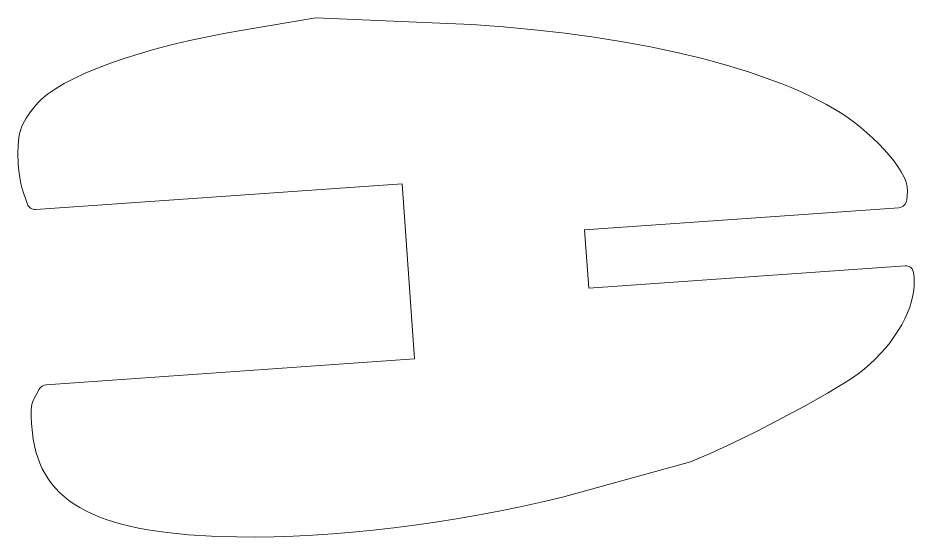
# Model space of a CAD drawing. Header units: millimetres. Extents: x -81 to 81, y -102 to 102.
# Drawn here: x 40.86 to 71.48, y 77.52 to 95.27 of the extents above; entities that cross this region are included whole.
import ezdxf

# ---------------------------------------------------------------- set-up
doc = ezdxf.new("R2010")
doc.units = ezdxf.units.MM
doc.header["$MEASUREMENT"] = 0

msp = doc.modelspace()

# ---------------------------------------------------------------- linework, layer by layer
at = {"lineweight": 5}
msp.add_open_spline([(41.1681, 88.9206), (41.2114, 88.7908), (41.3371, 88.7068), (41.4737, 88.7163), (41.4737, 88.7163), (41.4737, 88.7163), (53.9877, 89.5941), (53.9877, 89.5941), (53.9877, 89.5941), (53.9877, 89.5941), (54.4076, 83.6088), (54.4076, 83.6088), (54.4076, 83.6088), (54.4076, 83.6088), (41.8285, 82.7265), (41.8285, 82.7265), (41.8285, 82.7265), (41.7266, 82.7193), (41.6353, 82.6608), (41.5863, 82.5712), (41.5863, 82.5712), (41.5863, 82.5712), (41.3659, 82.1682), (41.3659, 82.1682), (41.3659, 82.1682), (41.3659, 82.1682), (41.3295, 82.0466), (41.3295, 82.0466), (41.3295, 82.0466), (41.3295, 82.0466), (41.3108, 81.8816), (41.3108, 81.8816), (41.3108, 81.8816), (41.3108, 81.8816), (41.3089, 81.6691), (41.3089, 81.6691), (41.3089, 81.6691), (41.3089, 81.6691), (41.3231, 81.4051), (41.3231, 81.4051), (41.3231, 81.4051), (41.3231, 81.4051), (41.3525, 81.0857), (41.3525, 81.0857), (41.3525, 81.0857), (41.3525, 81.0857), (41.382, 80.86), (41.382, 80.86), (41.382, 80.86), (41.382, 80.86), (41.422, 80.6425), (41.422, 80.6425), (41.422, 80.6425), (41.422, 80.6425), (41.4727, 80.4332), (41.4727, 80.4332), (41.4727, 80.4332), (41.4727, 80.4332), (41.5341, 80.2319), (41.5341, 80.2319), (41.5341, 80.2319), (41.5341, 80.2319), (41.6066, 80.0385), (41.6066, 80.0385), (41.6066, 80.0385), (41.6066, 80.0385), (41.6902, 79.8531), (41.6902, 79.8531), (41.6902, 79.8531), (41.6902, 79.8531), (41.7852, 79.6755), (41.7852, 79.6755), (41.7852, 79.6755), (41.7852, 79.6755), (41.8916, 79.5055), (41.8916, 79.5055), (41.8916, 79.5055), (41.8916, 79.5055), (42.0097, 79.3432), (42.0097, 79.3432), (42.0097, 79.3432), (42.0097, 79.3432), (42.1396, 79.1885), (42.1396, 79.1885), (42.1396, 79.1885), (42.1396, 79.1885), (42.2815, 79.0412), (42.2815, 79.0412), (42.2815, 79.0412), (42.2815, 79.0412), (42.4356, 78.9012), (42.4356, 78.9012), (42.4356, 78.9012), (42.4356, 78.9012), (42.602, 78.7686), (42.602, 78.7686), (42.602, 78.7686), (42.602, 78.7686), (42.7809, 78.6432), (42.7809, 78.6432), (42.7809, 78.6432), (42.7809, 78.6432), (42.9724, 78.5249), (42.9724, 78.5249), (42.9724, 78.5249), (42.9724, 78.5249), (43.1768, 78.4136), (43.1768, 78.4136), (43.1768, 78.4136), (43.1768, 78.4136), (43.3942, 78.3093), (43.3942, 78.3093), (43.3942, 78.3093), (43.3942, 78.3093), (43.6247, 78.2118), (43.6247, 78.2118), (43.6247, 78.2118), (43.6247, 78.2118), (43.8685, 78.1211), (43.8685, 78.1211), (43.8685, 78.1211), (43.8685, 78.1211), (44.1258, 78.0371), (44.1258, 78.0371), (44.1258, 78.0371), (44.1258, 78.0371), (44.3968, 77.9597), (44.3968, 77.9597), (44.3968, 77.9597), (44.3968, 77.9597), (44.6816, 77.8888), (44.6816, 77.8888), (44.6816, 77.8888), (44.6816, 77.8888), (44.9804, 77.8244), (44.9804, 77.8244), (44.9804, 77.8244), (44.9804, 77.8244), (45.2933, 77.7663), (45.2933, 77.7663), (45.2933, 77.7663), (45.2933, 77.7663), (45.6206, 77.7145), (45.6206, 77.7145), (45.6206, 77.7145), (45.6206, 77.7145), (45.9623, 77.6689), (45.9623, 77.6689), (45.9623, 77.6689), (45.9623, 77.6689), (46.69, 77.5958), (46.69, 77.5958), (46.69, 77.5958), (46.69, 77.5958), (47.4775, 77.5465), (47.4775, 77.5465), (47.4775, 77.5465), (47.4775, 77.5465), (48.3264, 77.5202), (48.3264, 77.5202), (48.3264, 77.5202), (48.3264, 77.5202), (48.9602, 77.5158), (48.9602, 77.5158), (48.9602, 77.5158), (48.9602, 77.5158), (49.6067, 77.5239), (49.6067, 77.5239), (49.6067, 77.5239), (49.6067, 77.5239), (50.265, 77.5443), (50.265, 77.5443), (50.265, 77.5443), (50.265, 77.5443), (50.9342, 77.5771), (50.9342, 77.5771), (50.9342, 77.5771), (50.9342, 77.5771), (51.6132, 77.622), (51.6132, 77.622), (51.6132, 77.622), (51.6132, 77.622), (52.3013, 77.679), (52.3013, 77.679), (52.3013, 77.679), (52.3013, 77.679), (52.9974, 77.7479), (52.9974, 77.7479), (52.9974, 77.7479), (52.9974, 77.7479), (53.7006, 77.8287), (53.7006, 77.8287), (53.7006, 77.8287), (53.7006, 77.8287), (54.4099, 77.9211), (54.4099, 77.9211), (54.4099, 77.9211), (54.4099, 77.9211), (55.1245, 78.0251), (55.1245, 78.0251), (55.1245, 78.0251), (55.1245, 78.0251), (55.8433, 78.1406), (55.8433, 78.1406), (55.8433, 78.1406), (55.8433, 78.1406), (56.5655, 78.2675), (56.5655, 78.2675), (56.5655, 78.2675), (56.5655, 78.2675), (57.2901, 78.4056), (57.2901, 78.4056), (57.2901, 78.4056), (57.2901, 78.4056), (58.0162, 78.5548), (58.0162, 78.5548), (58.0162, 78.5548), (58.0162, 78.5548), (58.7427, 78.715), (58.7427, 78.715), (58.7427, 78.715), (58.7427, 78.715), (59.4689, 78.8862), (59.4689, 78.8862), (59.4689, 78.8862), (59.4689, 78.8862), (63.8426, 80.0856), (63.8426, 80.0856), (63.8426, 80.0856), (63.8426, 80.0856), (64.5073, 80.3707), (64.5073, 80.3707), (64.5073, 80.3707), (64.5073, 80.3707), (65.2803, 80.7313), (65.2803, 80.7313), (65.2803, 80.7313), (65.2803, 80.7313), (66.1149, 81.1427), (66.1149, 81.1427), (66.1149, 81.1427), (66.1149, 81.1427), (66.9639, 81.5801), (66.9639, 81.5801), (66.9639, 81.5801), (66.9639, 81.5801), (67.7804, 82.0188), (67.7804, 82.0188), (67.7804, 82.0188), (67.7804, 82.0188), (68.5174, 82.434), (68.5174, 82.434), (68.5174, 82.434), (68.5174, 82.434), (69.1278, 82.8012), (69.1278, 82.8012), (69.1278, 82.8012), (69.1278, 82.8012), (69.3709, 82.959), (69.3709, 82.959), (69.3709, 82.959), (69.3709, 82.959), (69.5648, 83.0955), (69.5648, 83.0955), (69.5648, 83.0955), (69.5648, 83.0955), (69.77, 83.2564), (69.77, 83.2564), (69.77, 83.2564), (69.77, 83.2564), (69.967, 83.4263), (69.967, 83.4263), (69.967, 83.4263), (69.967, 83.4263), (70.1551, 83.6041), (70.1551, 83.6041), (70.1551, 83.6041), (70.1551, 83.6041), (70.3335, 83.7887), (70.3335, 83.7887), (70.3335, 83.7887), (70.3335, 83.7887), (70.5017, 83.9791), (70.5017, 83.9791), (70.5017, 83.9791), (70.5017, 83.9791), (70.659, 84.1742), (70.659, 84.1742), (70.659, 84.1742), (70.659, 84.1742), (70.8046, 84.3729), (70.8046, 84.3729), (70.8046, 84.3729), (70.8046, 84.3729), (70.9379, 84.5741), (70.9379, 84.5741), (70.9379, 84.5741), (70.9379, 84.5741), (71.0583, 84.7768), (71.0583, 84.7768), (71.0583, 84.7768), (71.0583, 84.7768), (71.165, 84.9798), (71.165, 84.9798), (71.165, 84.9798), (71.165, 84.9798), (71.2573, 85.1822), (71.2573, 85.1822), (71.2573, 85.1822), (71.2573, 85.1822), (71.3347, 85.3827), (71.3347, 85.3827), (71.3347, 85.3827), (71.3347, 85.3827), (71.3964, 85.5804), (71.3964, 85.5804), (71.3964, 85.5804), (71.3964, 85.5804), (71.4417, 85.7742), (71.4417, 85.7742), (71.4417, 85.7742), (71.4417, 85.7742), (71.4699, 85.9629), (71.4699, 85.9629), (71.4699, 85.9629), (71.4699, 85.9629), (71.4805, 86.1456), (71.4805, 86.1456), (71.4805, 86.1456), (71.4805, 86.1456), (71.4789, 86.384), (71.4789, 86.384), (71.4789, 86.384), (71.4789, 86.384), (71.4728, 86.4804), (71.4728, 86.4804), (71.4728, 86.4804), (71.4728, 86.4804), (71.4607, 86.5627), (71.4607, 86.5627), (71.4607, 86.5627), (71.4607, 86.5627), (71.4409, 86.6318), (71.4409, 86.6318), (71.4409, 86.6318), (71.4409, 86.6318), (71.4119, 86.6884), (71.4119, 86.6884), (71.4119, 86.6884), (71.4119, 86.6884), (71.3718, 86.7334), (71.3718, 86.7334), (71.3718, 86.7334), (71.3718, 86.7334), (71.358, 86.7423), (71.358, 86.7423), (71.358, 86.7423), (71.3034, 86.7777), (71.2388, 86.7944), (71.1739, 86.7898), (71.1739, 86.7898), (71.1739, 86.7898), (60.362, 86.0314), (60.362, 86.0314), (60.362, 86.0314), (60.362, 86.0314), (60.222, 88.0265), (60.222, 88.0265), (60.222, 88.0265), (60.222, 88.0265), (70.9544, 88.7793), (70.9544, 88.7793), (70.9544, 88.7793), (71.1009, 88.7896), (71.2184, 88.9044), (71.2321, 89.0506), (71.2321, 89.0506), (71.2321, 89.0506), (71.2591, 89.3398), (71.2591, 89.3398), (71.2591, 89.3398), (71.2591, 89.3398), (71.2478, 89.487), (71.2478, 89.487), (71.2478, 89.487), (71.2478, 89.487), (71.2062, 89.6474), (71.2062, 89.6474), (71.2062, 89.6474), (71.2062, 89.6474), (71.1368, 89.8188), (71.1368, 89.8188), (71.1368, 89.8188), (71.1368, 89.8188), (71.0421, 89.9992), (71.0421, 89.9992), (71.0421, 89.9992), (71.0421, 89.9992), (70.9243, 90.1866), (70.9243, 90.1866), (70.9243, 90.1866), (70.9243, 90.1866), (70.786, 90.3789), (70.786, 90.3789), (70.786, 90.3789), (70.786, 90.3789), (70.6294, 90.5742), (70.6294, 90.5742), (70.6294, 90.5742), (70.6294, 90.5742), (70.457, 90.7703), (70.457, 90.7703), (70.457, 90.7703), (70.457, 90.7703), (70.2713, 90.9653), (70.2713, 90.9653), (70.2713, 90.9653), (70.2713, 90.9653), (70.0744, 91.1571), (70.0744, 91.1571), (70.0744, 91.1571), (70.0744, 91.1571), (69.869, 91.3437), (69.869, 91.3437), (69.869, 91.3437), (69.869, 91.3437), (69.6573, 91.523), (69.6573, 91.523), (69.6573, 91.523), (69.6573, 91.523), (69.4418, 91.6929), (69.4418, 91.6929), (69.4418, 91.6929), (69.4418, 91.6929), (69.2248, 91.8516), (69.2248, 91.8516), (69.2248, 91.8516), (69.2248, 91.8516), (69.0088, 91.9969), (69.0088, 91.9969), (69.0088, 91.9969), (69.0088, 91.9969), (68.756, 92.153), (68.756, 92.153), (68.756, 92.153), (68.756, 92.153), (68.4884, 92.306), (68.4884, 92.306), (68.4884, 92.306), (68.4884, 92.306), (68.2062, 92.4559), (68.2062, 92.4559), (68.2062, 92.4559), (68.2062, 92.4559), (67.91, 92.6026), (67.91, 92.6026), (67.91, 92.6026), (67.91, 92.6026), (67.6, 92.7459), (67.6, 92.7459), (67.6, 92.7459), (67.6, 92.7459), (67.2765, 92.886), (67.2765, 92.886), (67.2765, 92.886), (67.2765, 92.886), (66.94, 93.0226), (66.94, 93.0226), (66.94, 93.0226), (66.94, 93.0226), (66.5907, 93.1556), (66.5907, 93.1556), (66.5907, 93.1556), (66.5907, 93.1556), (65.8552, 93.4109), (65.8552, 93.4109), (65.8552, 93.4109), (65.8552, 93.4109), (65.0728, 93.6512), (65.0728, 93.6512), (65.0728, 93.6512), (65.0728, 93.6512), (64.2462, 93.8759), (64.2462, 93.8759), (64.2462, 93.8759), (64.2462, 93.8759), (63.3782, 94.0843), (63.3782, 94.0843), (63.3782, 94.0843), (63.3782, 94.0843), (62.4715, 94.2759), (62.4715, 94.2759), (62.4715, 94.2759), (62.4715, 94.2759), (61.5288, 94.45), (61.5288, 94.45), (61.5288, 94.45), (61.5288, 94.45), (60.5529, 94.6061), (60.5529, 94.6061), (60.5529, 94.6061), (60.5529, 94.6061), (59.5465, 94.7435), (59.5465, 94.7435), (59.5465, 94.7435), (59.5465, 94.7435), (58.5123, 94.8615), (58.5123, 94.8615), (58.5123, 94.8615), (58.5123, 94.8615), (57.4532, 94.9596), (57.4532, 94.9596), (57.4532, 94.9596), (57.4532, 94.9596), (56.3717, 95.0372), (56.3717, 95.0372), (56.3717, 95.0372), (56.3717, 95.0372), (55.2707, 95.0936), (55.2707, 95.0936), (55.2707, 95.0936), (55.2707, 95.0936), (51.0385, 95.2676), (51.0385, 95.2676), (51.0385, 95.2676), (51.0385, 95.2676), (48.5406, 94.8493), (48.5406, 94.8493), (48.5406, 94.8493), (48.5406, 94.8493), (47.8983, 94.7355), (47.8983, 94.7355), (47.8983, 94.7355), (47.8983, 94.7355), (47.2744, 94.6125), (47.2744, 94.6125), (47.2744, 94.6125), (47.2744, 94.6125), (46.6707, 94.481), (46.6707, 94.481), (46.6707, 94.481), (46.6707, 94.481), (46.0889, 94.3417), (46.0889, 94.3417), (46.0889, 94.3417), (46.0889, 94.3417), (45.531, 94.195), (45.531, 94.195), (45.531, 94.195), (45.531, 94.195), (44.9986, 94.0418), (44.9986, 94.0418), (44.9986, 94.0418), (44.9986, 94.0418), (44.4935, 93.8827), (44.4935, 93.8827), (44.4935, 93.8827), (44.4935, 93.8827), (44.0176, 93.7182), (44.0176, 93.7182), (44.0176, 93.7182), (44.0176, 93.7182), (43.5725, 93.5491), (43.5725, 93.5491), (43.5725, 93.5491), (43.5725, 93.5491), (43.1601, 93.376), (43.1601, 93.376), (43.1601, 93.376), (43.1601, 93.376), (42.7822, 93.1995), (42.7822, 93.1995), (42.7822, 93.1995), (42.7822, 93.1995), (42.4406, 93.0203), (42.4406, 93.0203), (42.4406, 93.0203), (42.4406, 93.0203), (42.137, 92.8391), (42.137, 92.8391), (42.137, 92.8391), (42.137, 92.8391), (41.8732, 92.6564), (41.8732, 92.6564), (41.8732, 92.6564), (41.8732, 92.6564), (41.651, 92.4729), (41.651, 92.4729), (41.651, 92.4729), (41.651, 92.4729), (41.556, 92.3811), (41.556, 92.3811), (41.556, 92.3811), (41.556, 92.3811), (41.4721, 92.2893), (41.4721, 92.2893), (41.4721, 92.2893), (41.4721, 92.2893), (41.2876, 92.0603), (41.2876, 92.0603), (41.2876, 92.0603), (41.2876, 92.0603), (41.1403, 91.8452), (41.1403, 91.8452), (41.1403, 91.8452), (41.1403, 91.8452), (41.0273, 91.6339), (41.0273, 91.6339), (41.0273, 91.6339), (41.0273, 91.6339), (40.9828, 91.5266), (40.9828, 91.5266), (40.9828, 91.5266), (40.9828, 91.5266), (40.9456, 91.4163), (40.9456, 91.4163), (40.9456, 91.4163), (40.9456, 91.4163), (40.9156, 91.302), (40.9156, 91.302), (40.9156, 91.302), (40.9156, 91.302), (40.8921, 91.1823), (40.8921, 91.1823), (40.8921, 91.1823), (40.8921, 91.1823), (40.8638, 90.9216), (40.8638, 90.9216), (40.8638, 90.9216), (40.8638, 90.9216), (40.8577, 90.6242), (40.8577, 90.6242), (40.8577, 90.6242), (40.8577, 90.6242), (40.8706, 90.2799), (40.8706, 90.2799), (40.8706, 90.2799), (40.8706, 90.2799), (40.8903, 90.0354), (40.8903, 90.0354), (40.8903, 90.0354), (40.8903, 90.0354), (40.919, 89.8088), (40.919, 89.8088), (40.919, 89.8088), (40.919, 89.8088), (40.9555, 89.6051), (40.9555, 89.6051), (40.9555, 89.6051), (40.9555, 89.6051), (40.9984, 89.429), (40.9984, 89.429), (40.9984, 89.429), (40.9984, 89.429), (41.1681, 88.9206), (41.1681, 88.9206)], degree=3, knots=[0, 0, 0, 0, 0.0060976, 0.0060976, 0.0060976, 0.0060976, 0.0121951, 0.0121951, 0.0121951, 0.0121951, 0.0182927, 0.0182927, 0.0182927, 0.0182927, 0.0243902, 0.0243902, 0.0243902, 0.0243902, 0.0304878, 0.0304878, 0.0304878, 0.0304878, 0.0365854, 0.0365854, 0.0365854, 0.0365854, 0.0426829, 0.0426829, 0.0426829, 0.0426829, 0.0487805, 0.0487805, 0.0487805, 0.0487805, 0.054878, 0.054878, 0.054878, 0.054878, 0.0609756, 0.0609756, 0.0609756, 0.0609756, 0.0670732, 0.0670732, 0.0670732, 0.0670732, 0.0731707, 0.0731707, 0.0731707, 0.0731707, 0.0792683, 0.0792683, 0.0792683, 0.0792683, 0.0853659, 0.0853659, 0.0853659, 0.0853659, 0.0914634, 0.0914634, 0.0914634, 0.0914634, 0.097561, 0.097561, 0.097561, 0.097561, 0.1036585, 0.1036585, 0.1036585, 0.1036585, 0.1097561, 0.1097561, 0.1097561, 0.1097561, 0.1158537, 0.1158537, 0.1158537, 0.1158537, 0.1219512, 0.1219512, 0.1219512, 0.1219512, 0.1280488, 0.1280488, 0.1280488, 0.1280488, 0.1341463, 0.1341463, 0.1341463, 0.1341463, 0.1402439, 0.1402439, 0.1402439, 0.1402439, 0.1463415, 0.1463415, 0.1463415, 0.1463415, 0.152439, 0.152439, 0.152439, 0.152439, 0.1585366, 0.1585366, 0.1585366, 0.1585366, 0.1646341, 0.1646341, 0.1646341, 0.1646341, 0.1707317, 0.1707317, 0.1707317, 0.1707317, 0.1768293, 0.1768293, 0.1768293, 0.1768293, 0.1829268, 0.1829268, 0.1829268, 0.1829268, 0.1890244, 0.1890244, 0.1890244, 0.1890244, 0.195122, 0.195122, 0.195122, 0.195122, 0.2012195, 0.2012195, 0.2012195, 0.2012195, 0.2073171, 0.2073171, 0.2073171, 0.2073171, 0.2134146, 0.2134146, 0.2134146, 0.2134146, 0.2195122, 0.2195122, 0.2195122, 0.2195122, 0.2256098, 0.2256098, 0.2256098, 0.2256098, 0.2317073, 0.2317073, 0.2317073, 0.2317073, 0.2378049, 0.2378049, 0.2378049, 0.2378049, 0.2439024, 0.2439024, 0.2439024, 0.2439024, 0.25, 0.25, 0.25, 0.25, 0.2560976, 0.2560976, 0.2560976, 0.2560976, 0.2621951, 0.2621951, 0.2621951, 0.2621951, 0.2682927, 0.2682927, 0.2682927, 0.2682927, 0.2743902, 0.2743902, 0.2743902, 0.2743902, 0.2804878, 0.2804878, 0.2804878, 0.2804878, 0.2865854, 0.2865854, 0.2865854, 0.2865854, 0.2926829, 0.2926829, 0.2926829, 0.2926829, 0.2987805, 0.2987805, 0.2987805, 0.2987805, 0.304878, 0.304878, 0.304878, 0.304878, 0.3109756, 0.3109756, 0.3109756, 0.3109756, 0.3170732, 0.3170732, 0.3170732, 0.3170732, 0.3231707, 0.3231707, 0.3231707, 0.3231707, 0.3292683, 0.3292683, 0.3292683, 0.3292683, 0.3353659, 0.3353659, 0.3353659, 0.3353659, 0.3414634, 0.3414634, 0.3414634, 0.3414634, 0.347561, 0.347561, 0.347561, 0.347561, 0.3536585, 0.3536585, 0.3536585, 0.3536585, 0.3597561, 0.3597561, 0.3597561, 0.3597561, 0.3658537, 0.3658537, 0.3658537, 0.3658537, 0.3719512, 0.3719512, 0.3719512, 0.3719512, 0.3780488, 0.3780488, 0.3780488, 0.3780488, 0.3841463, 0.3841463, 0.3841463, 0.3841463, 0.3902439, 0.3902439, 0.3902439, 0.3902439, 0.3963415, 0.3963415, 0.3963415, 0.3963415, 0.402439, 0.402439, 0.402439, 0.402439, 0.4085366, 0.4085366, 0.4085366, 0.4085366, 0.4146341, 0.4146341, 0.4146341, 0.4146341, 0.4207317, 0.4207317, 0.4207317, 0.4207317, 0.4268293, 0.4268293, 0.4268293, 0.4268293, 0.4329268, 0.4329268, 0.4329268, 0.4329268, 0.4390244, 0.4390244, 0.4390244, 0.4390244, 0.445122, 0.445122, 0.445122, 0.445122, 0.4512195, 0.4512195, 0.4512195, 0.4512195, 0.4573171, 0.4573171, 0.4573171, 0.4573171, 0.4634146, 0.4634146, 0.4634146, 0.4634146, 0.4695122, 0.4695122, 0.4695122, 0.4695122, 0.4756098, 0.4756098, 0.4756098, 0.4756098, 0.4817073, 0.4817073, 0.4817073, 0.4817073, 0.4878049, 0.4878049, 0.4878049, 0.4878049, 0.4939024, 0.4939024, 0.4939024, 0.4939024, 0.5, 0.5, 0.5, 0.5, 0.5060976, 0.5060976, 0.5060976, 0.5060976, 0.5121951, 0.5121951, 0.5121951, 0.5121951, 0.5182927, 0.5182927, 0.5182927, 0.5182927, 0.5243902, 0.5243902, 0.5243902, 0.5243902, 0.5304878, 0.5304878, 0.5304878, 0.5304878, 0.5365854, 0.5365854, 0.5365854, 0.5365854, 0.5426829, 0.5426829, 0.5426829, 0.5426829, 0.5487805, 0.5487805, 0.5487805, 0.5487805, 0.554878, 0.554878, 0.554878, 0.554878, 0.5609756, 0.5609756, 0.5609756, 0.5609756, 0.5670732, 0.5670732, 0.5670732, 0.5670732, 0.5731707, 0.5731707, 0.5731707, 0.5731707, 0.5792683, 0.5792683, 0.5792683, 0.5792683, 0.5853659, 0.5853659, 0.5853659, 0.5853659, 0.5914634, 0.5914634, 0.5914634, 0.5914634, 0.597561, 0.597561, 0.597561, 0.597561, 0.6036585, 0.6036585, 0.6036585, 0.6036585, 0.6097561, 0.6097561, 0.6097561, 0.6097561, 0.6158537, 0.6158537, 0.6158537, 0.6158537, 0.6219512, 0.6219512, 0.6219512, 0.6219512, 0.6280488, 0.6280488, 0.6280488, 0.6280488, 0.6341463, 0.6341463, 0.6341463, 0.6341463, 0.6402439, 0.6402439, 0.6402439, 0.6402439, 0.6463415, 0.6463415, 0.6463415, 0.6463415, 0.652439, 0.652439, 0.652439, 0.652439, 0.6585366, 0.6585366, 0.6585366, 0.6585366, 0.6646341, 0.6646341, 0.6646341, 0.6646341, 0.6707317, 0.6707317, 0.6707317, 0.6707317, 0.6768293, 0.6768293, 0.6768293, 0.6768293, 0.6829268, 0.6829268, 0.6829268, 0.6829268, 0.6890244, 0.6890244, 0.6890244, 0.6890244, 0.695122, 0.695122, 0.695122, 0.695122, 0.7012195, 0.7012195, 0.7012195, 0.7012195, 0.7073171, 0.7073171, 0.7073171, 0.7073171, 0.7134146, 0.7134146, 0.7134146, 0.7134146, 0.7195122, 0.7195122, 0.7195122, 0.7195122, 0.7256098, 0.7256098, 0.7256098, 0.7256098, 0.7317073, 0.7317073, 0.7317073, 0.7317073, 0.7378049, 0.7378049, 0.7378049, 0.7378049, 0.7439024, 0.7439024, 0.7439024, 0.7439024, 0.75, 0.75, 0.75, 0.75, 0.7560976, 0.7560976, 0.7560976, 0.7560976, 0.7621951, 0.7621951, 0.7621951, 0.7621951, 0.7682927, 0.7682927, 0.7682927, 0.7682927, 0.7743902, 0.7743902, 0.7743902, 0.7743902, 0.7804878, 0.7804878, 0.7804878, 0.7804878, 0.7865854, 0.7865854, 0.7865854, 0.7865854, 0.7926829, 0.7926829, 0.7926829, 0.7926829, 0.7987805, 0.7987805, 0.7987805, 0.7987805, 0.804878, 0.804878, 0.804878, 0.804878, 0.8109756, 0.8109756, 0.8109756, 0.8109756, 0.8170732, 0.8170732, 0.8170732, 0.8170732, 0.8231707, 0.8231707, 0.8231707, 0.8231707, 0.8292683, 0.8292683, 0.8292683, 0.8292683, 0.8353659, 0.8353659, 0.8353659, 0.8353659, 0.8414634, 0.8414634, 0.8414634, 0.8414634, 0.847561, 0.847561, 0.847561, 0.847561, 0.8536585, 0.8536585, 0.8536585, 0.8536585, 0.8597561, 0.8597561, 0.8597561, 0.8597561, 0.8658537, 0.8658537, 0.8658537, 0.8658537, 0.8719512, 0.8719512, 0.8719512, 0.8719512, 0.8780488, 0.8780488, 0.8780488, 0.8780488, 0.8841463, 0.8841463, 0.8841463, 0.8841463, 0.8902439, 0.8902439, 0.8902439, 0.8902439, 0.8963415, 0.8963415, 0.8963415, 0.8963415, 0.902439, 0.902439, 0.902439, 0.902439, 0.9085366, 0.9085366, 0.9085366, 0.9085366, 0.9146341, 0.9146341, 0.9146341, 0.9146341, 0.9207317, 0.9207317, 0.9207317, 0.9207317, 0.9268293, 0.9268293, 0.9268293, 0.9268293, 0.9329268, 0.9329268, 0.9329268, 0.9329268, 0.9390244, 0.9390244, 0.9390244, 0.9390244, 0.945122, 0.945122, 0.945122, 0.945122, 0.9512195, 0.9512195, 0.9512195, 0.9512195, 0.9573171, 0.9573171, 0.9573171, 0.9573171, 0.9634146, 0.9634146, 0.9634146, 0.9634146, 0.9695122, 0.9695122, 0.9695122, 0.9695122, 0.9756098, 0.9756098, 0.9756098, 0.9756098, 0.9817073, 0.9817073, 0.9817073, 0.9817073, 0.9878049, 0.9878049, 0.9878049, 0.9878049, 0.9939024, 0.9939024, 0.9939024, 0.9939024, 1, 1, 1, 1], dxfattribs=at)

doc.saveas('drawing.dxf')
